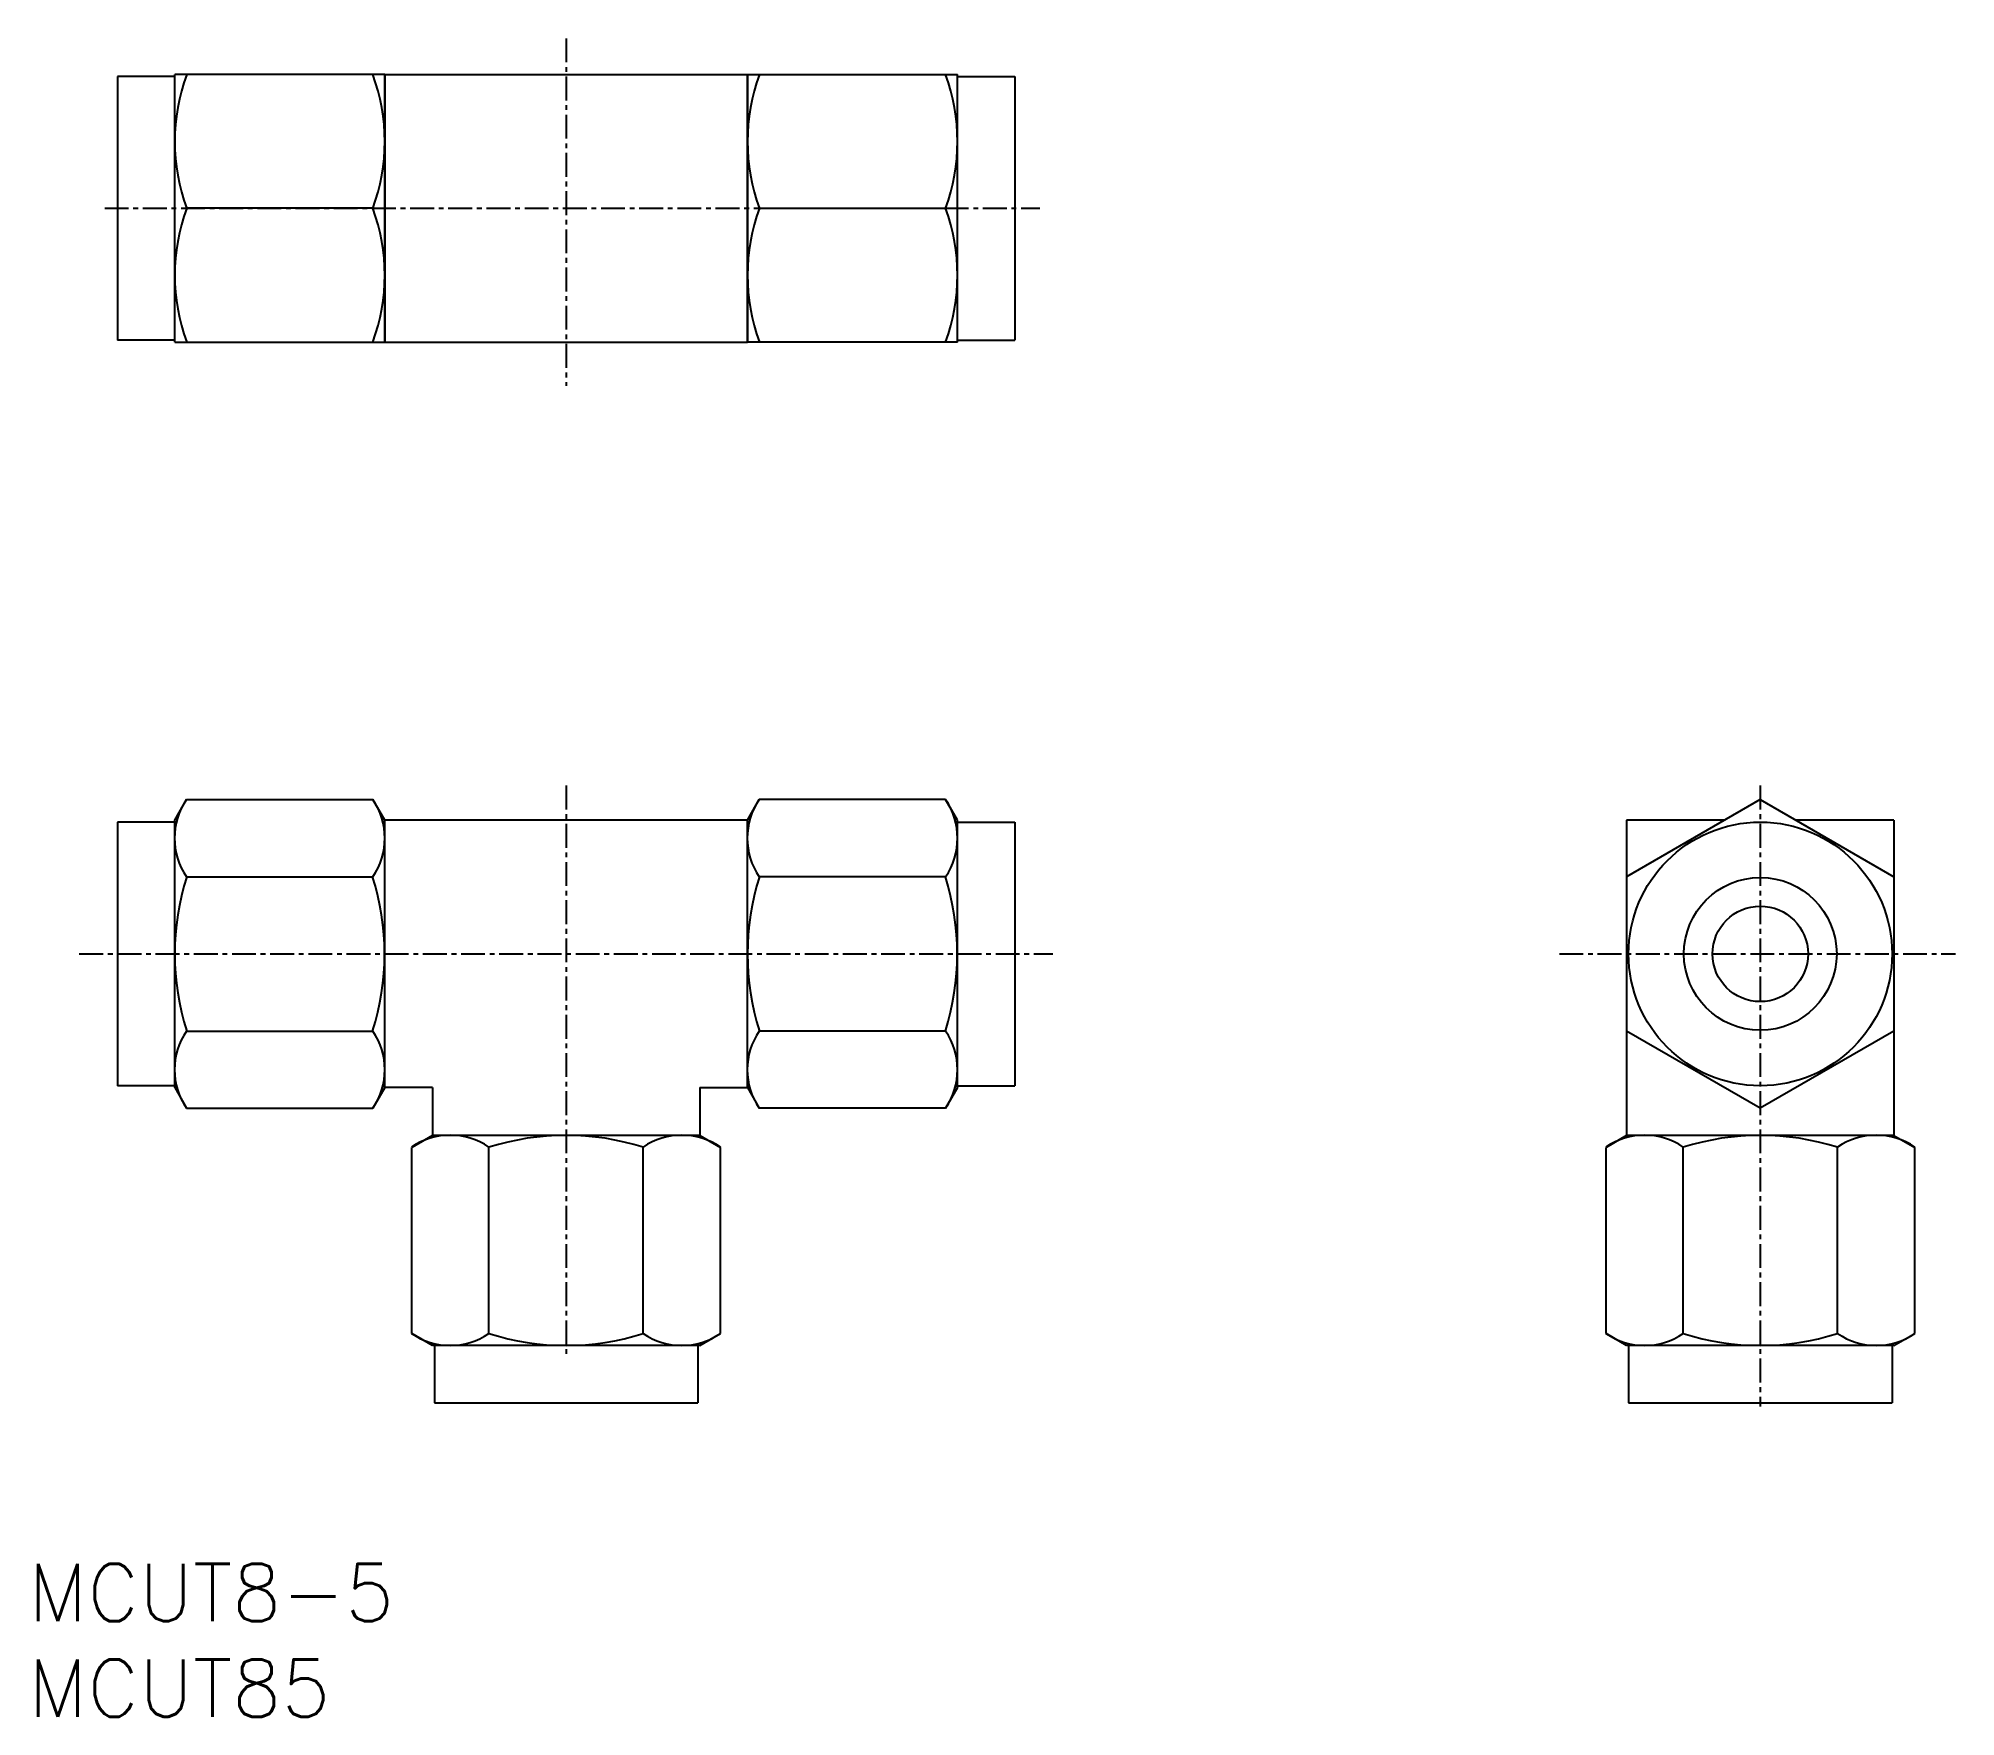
# Model space of a CAD drawing. Extents: x 99 to 199, y 57 to 145.
import ezdxf
from ezdxf.enums import TextEntityAlignment as Align

# ---------------------------------------------------------------- set-up
doc = ezdxf.new("R2010")
doc.units = 0
doc.linetypes.add('CENTER', pattern=[2, 1.25, -0.25, 0.25, -0.25])
doc.layers.get('0').update_dxf_attribs({"linetype": 'CONTINUOUS'})
doc.layers.add('CENTER', color=1, linetype='CENTER')
doc.styles.get("Standard").update_dxf_attribs({"font": 'txt.shx', "bigfont": 'extfont.shx'})

msp = doc.modelspace()

# ---------------------------------------------------------------- linework, layer by layer
at = {"color": 7, "linetype": 'CONTINUOUS'}
for p, q in [((102.95, 143.31), (102.95, 129.51)), ((105.95, 143.31), (102.95, 143.31)), ((116.95, 143.41), (105.95, 143.41)), ((105.95, 129.41), (105.95, 143.41)), ((116.95, 143.41), (116.95, 129.41)), ((116.95, 143.41), (135.95, 143.41)), ((116.95, 129.41), (116.95, 143.41)), ((135.95, 143.41), (135.95, 129.41)), ((135.95, 143.41), (146.95, 143.41)), ((135.95, 129.41), (135.95, 143.41)), ((146.95, 129.41), (146.95, 143.41)), ((146.95, 143.31), (149.95, 143.31)), ((149.95, 143.31), (149.95, 129.51)), ((116.32, 136.41), (106.57, 136.41)), ((136.57, 136.41), (146.32, 136.41)), ((105.95, 129.51), (102.95, 129.51)), ((105.95, 129.41), (116.95, 129.41)), ((116.95, 129.41), (135.95, 129.41)), ((146.95, 129.41), (135.95, 129.41)), ((146.95, 129.51), (149.95, 129.51)), ((105.95, 104.37), (106.57, 105.45)), ((106.57, 105.45), (116.32, 105.45)), ((116.95, 104.37), (116.32, 105.45)), ((135.95, 104.37), (136.57, 105.45)), ((146.32, 105.45), (136.57, 105.45)), ((146.95, 104.37), (146.32, 105.45)), ((189, 105.45), (182, 101.41)), ((189, 105.45), (196, 101.41)), ((102.95, 104.27), (102.95, 90.47)), ((105.95, 104.27), (102.95, 104.27)), ((105.95, 90.37), (105.95, 104.37)), ((135.95, 104.37), (116.95, 104.37)), ((116.95, 90.37), (116.95, 104.37)), ((135.95, 90.37), (135.95, 104.37)), ((146.95, 90.37), (146.95, 104.37)), ((146.95, 104.27), (149.95, 104.27)), ((149.95, 104.27), (149.95, 90.47)), ((182, 104.37), (182, 87.87)), ((187.13, 104.37), (182, 104.37)), ((196, 104.37), (190.88, 104.37)), ((196, 104.37), (196, 87.87)), ((106.57, 101.41), (116.32, 101.41)), ((146.32, 101.41), (136.57, 101.41)), ((106.57, 93.33), (116.32, 93.33)), ((116.95, 93.33), (116.95, 93.33)), ((135.95, 93.33), (135.95, 93.33)), ((146.32, 93.33), (136.57, 93.33)), ((189, 89.29), (182, 93.33)), ((196, 93.33), (189, 89.29)), ((105.95, 90.47), (102.95, 90.47)), ((146.95, 90.47), (149.95, 90.47)), ((105.95, 90.37), (106.57, 89.29)), ((116.95, 90.37), (116.32, 89.29)), ((119.45, 90.37), (116.95, 90.37)), ((119.45, 90.37), (119.45, 87.87)), ((133.45, 90.37), (135.95, 90.37)), ((133.45, 90.37), (133.45, 87.87)), ((135.95, 90.37), (136.57, 89.29)), ((146.95, 90.37), (146.32, 89.29)), ((106.57, 89.29), (116.32, 89.29)), ((146.32, 89.29), (136.57, 89.29)), ((119.45, 87.87), (118.36, 87.24)), ((133.45, 87.87), (119.45, 87.87)), ((130.49, 87.87), (130.49, 87.87)), ((133.45, 87.87), (134.53, 87.24)), ((182, 87.87), (180.92, 87.24)), ((196, 87.87), (182, 87.87)), ((193.05, 87.87), (193.05, 87.87)), ((196, 87.87), (197.09, 87.24)), ((118.36, 77.5), (118.36, 87.24)), ((122.4, 77.5), (122.4, 87.24)), ((130.49, 77.5), (130.49, 87.24)), ((134.53, 77.5), (134.53, 87.24)), ((180.92, 77.5), (180.92, 87.24)), ((184.96, 77.5), (184.96, 87.24)), ((193.05, 77.5), (193.05, 87.24)), ((197.09, 77.5), (197.09, 87.24)), ((119.45, 76.87), (118.36, 77.5)), ((133.45, 76.87), (134.53, 77.5)), ((182, 76.87), (180.92, 77.5)), ((196, 76.87), (197.09, 77.5)), ((133.45, 76.87), (119.45, 76.87)), ((119.55, 76.87), (119.55, 73.87)), ((133.35, 76.87), (133.35, 73.87)), ((196, 76.87), (182, 76.87)), ((182.1, 76.87), (182.1, 73.87)), ((195.9, 76.87), (195.9, 73.87)), ((119.55, 73.87), (133.35, 73.87)), ((182.1, 73.87), (195.9, 73.87))]:
    msp.add_line(p, q, dxfattribs=at)
for radius in [6.9, 2.5]:
    msp.add_circle((189, 97.37), radius, dxfattribs=at)
at = {"color": 3, "linetype": 'CONTINUOUS'}
msp.add_circle((189, 97.37), 4, dxfattribs=at)
at = {"color": 7, "linetype": 'CONTINUOUS'}
for centre, radius, start, end in [((116.06, 139.91), 10.11, 159.7438, 200.2562), ((106.84, 139.91), 10.11, 339.7438, 20.2562), ((146.06, 139.91), 10.11, 159.7438, 200.2562), ((136.84, 139.91), 10.11, 339.7438, 20.2562), ((116.06, 132.91), 10.11, 159.7438, 200.2562), ((106.84, 132.91), 10.11, 339.7438, 20.2562), ((146.06, 132.91), 10.11, 159.7438, 200.2562), ((136.84, 132.91), 10.11, 339.7438, 20.2562), ((109.52, 103.43), 3.58, 145.589, 214.4111), ((113.37, 103.43), 3.58, 325.5889, 34.411), ((139.52, 103.43), 3.58, 145.589, 214.4111), ((143.37, 103.43), 3.58, 325.5889, 34.411), ((119.32, 97.37), 13.37, 162.412, 197.588), ((103.57, 97.37), 13.37, 342.412, 17.588), ((149.32, 97.37), 13.37, 162.412, 197.588), ((133.57, 97.37), 13.37, 342.412, 17.588), ((109.52, 91.31), 3.58, 145.5889, 214.411), ((113.37, 91.31), 3.58, 325.589, 34.4111), ((139.52, 91.31), 3.58, 145.5889, 214.411), ((143.37, 91.31), 3.58, 325.589, 34.4111), ((120.38, 84.3), 3.58, 55.5889, 124.411), ((126.45, 74.5), 13.37, 72.412, 107.588), ((132.51, 84.3), 3.58, 55.589, 124.4111), ((182.94, 84.3), 3.58, 55.5889, 124.411), ((189, 74.5), 13.37, 72.412, 107.588), ((195.07, 84.3), 3.58, 55.589, 124.4111), ((120.38, 80.45), 3.58, 235.589, 304.4111), ((126.45, 90.24), 13.37, 252.412, 287.588), ((132.51, 80.45), 3.58, 235.5889, 304.411), ((182.94, 80.45), 3.58, 235.589, 304.4111), ((189, 90.24), 13.37, 252.412, 287.588), ((195.07, 80.45), 3.58, 235.5889, 304.411)]:
    msp.add_arc(centre, radius, start, end, dxfattribs=at)
at = {"layer": 'CENTER', "color": 1, "linetype": 'CENTER'}
for p, q in [((126.45, 145.31), (126.45, 127.11)), ((102.28, 136.41), (151.27, 136.41)), ((126.45, 106.18), (126.45, 76.37)), ((189, 106.18), (189, 73.68)), ((100.95, 97.37), (151.95, 97.37)), ((178.48, 97.37), (199.23, 97.37))]:
    msp.add_line(p, q, dxfattribs=at)

# ---------------------------------------------------------------- texts
at = {"color": 7, "linetype": 'CONTINUOUS'}
for s, p in [('MCUT8-5', (98.29, 63.93)), ('MCUT85', (98.29, 58.93))]:
    msp.add_text(s, height=3, dxfattribs=at).set_placement(p, align=Align.MIDDLE_LEFT)

doc.saveas('drawing.dxf')
